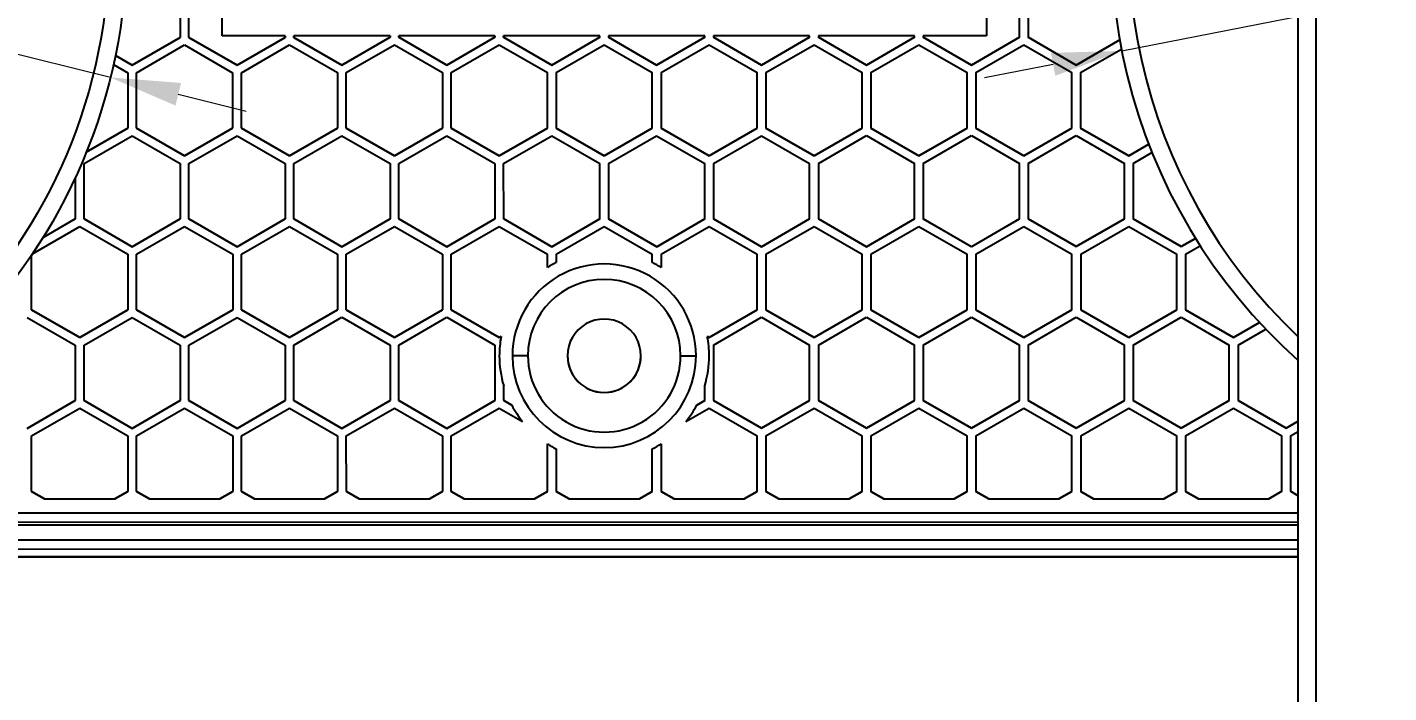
# Model space of a CAD drawing. Extents: x 4977 to 6105, y 0 to 827.
# Drawn here: x 5126.8 to 5204.7, y 291.8 to 329.8 of the extents above; entities that cross this region are included whole.
import ezdxf

# ---------------------------------------------------------------- set-up
doc = ezdxf.new("R2010")
doc.units = 0
doc.header["$LTSCALE"] = 10
doc.header["$MEASUREMENT"] = 0
doc.header["$PDMODE"] = 3
doc.header["$PDSIZE"] = -10
doc.layers.get('0').update_dxf_attribs({"linetype": 'CONTINUOUS'})
doc.layers.get('DEFPOINTS').update_dxf_attribs({"linetype": 'CONTINUOUS'})
doc.layers.add('1', color=7, linetype='CONTINUOUS')
doc.styles.add('Daelim Dimension', font='NanumGothic.ttf')
doc.dimstyles.new('DEFAULT', dxfattribs={"dimscale": 2, "dimtxt": 2, "dimasz": 2, "dimexe": 0, "dimexo": 2, "dimgap": 1, "dimtad": 1, "dimdec": 1, "dimzin": 9, "dimdsep": 46, "dimtxsty": 'Daelim Dimension', "dimcen": 0.5, "dimclrd": 252, "dimclre": 252, "dimclrt": 3, "dimadec": 1, "dimazin": 0, "dimtfac": 1, "dimtdec": 1, "dimtix": 1, "dimtmove": 0, "dimatfit": 3, "dimfxl": 0, "dimtolj": 1, "dimtzin": 1, "dimlwd": 9, "dimlwe": 9, "dimarcsym": 0})

# ---------------------------------------------------------------- blocks, each defined once
blk = doc.blocks.new('*D9')
at = {"color": 5, "lineweight": 9, "ltscale": 0.5}
for p, q in [((5220.525, 350.65), (5220.525, 211.645)), ((5100.525, 310.563), (5100.525, 211.645)), ((5104.525, 211.645), (5216.525, 211.645))]:
    blk.add_line(p, q, dxfattribs=at)
at = {"color": 5, "ltscale": 0.5}
for points in [[(5104.525, 212.311), (5104.525, 210.978), (5100.525, 211.645)], [(5216.525, 212.311), (5216.525, 210.978), (5220.525, 211.645)]]:
    blk.add_solid(points, dxfattribs=at)
at = {"layer": 'DEFPOINTS', "color": 0, "ltscale": 0.5}
for p in [(5220.525, 354.65), (5100.525, 314.563), (5220.525, 211.645)]:
    blk.add_point(p, dxfattribs=at)
at = {"color": 7, "lineweight": -3, "ltscale": 0.5, "insert": (5160.525, 219.067), "char_height": 10, "attachment_point": 5, "style": 'Daelim Dimension'}
blk.add_mtext('\\A1;120', dxfattribs=at)
blk = doc.blocks.new('*D10')
at = {"color": 5, "lineweight": 9, "ltscale": 0.5}
for p, q in [((5022.547, 353.95), (5065.579, 343.299)), ((5131.588, 326.962), (5069.462, 342.338)), ((5135.47, 326.001), (5139.353, 325.04))]:
    blk.add_line(p, q, dxfattribs=at)
at = {"color": 5, "ltscale": 0.5}
for points in [[(5065.74, 343.946), (5065.419, 342.652), (5069.462, 342.338)], [(5135.631, 326.648), (5135.31, 325.353), (5131.588, 326.962)]]:
    blk.add_solid(points, dxfattribs=at)
at = {"layer": 'DEFPOINTS', "color": 0, "ltscale": 0.5}
for p in [(5069.462, 342.338), (5131.588, 326.962)]:
    blk.add_point(p, dxfattribs=at)
at = {"color": 7, "lineweight": -3, "ltscale": 0.5, "insert": (5038.855, 357.582), "char_height": 10, "attachment_point": 5, "rotation": 346.09832, "style": 'Daelim Dimension'}
blk.add_mtext('\\A1;∅64', dxfattribs=at)
blk = doc.blocks.new('*D11')
at = {"color": 5, "lineweight": 9, "ltscale": 0.5}
for p, q in [((5300.265, 350.242), (5256.154, 341.583)), ((5189.428, 328.484), (5252.229, 340.812)), ((5185.503, 327.713), (5181.578, 326.943))]:
    blk.add_line(p, q, dxfattribs=at)
at = {"color": 5, "ltscale": 0.5}
for points in [[(5256.026, 342.237), (5256.283, 340.929), (5252.229, 340.812)], [(5185.374, 328.368), (5185.631, 327.059), (5189.428, 328.484)]]:
    blk.add_solid(points, dxfattribs=at)
at = {"layer": 'DEFPOINTS', "color": 0, "ltscale": 0.5}
for p in [(5252.229, 340.812), (5189.428, 328.484)]:
    blk.add_point(p, dxfattribs=at)
at = {"color": 7, "lineweight": -3, "ltscale": 0.5, "insert": (5284.154, 354.665), "char_height": 10, "attachment_point": 5, "rotation": 11.10626, "style": 'Daelim Dimension'}
blk.add_mtext('\\A1;∅64', dxfattribs=at)

msp = doc.modelspace()

# ---------------------------------------------------------------- linework, layer by layer
at = {"layer": '1', "color": 7, "linetype": 'Continuous', "lineweight": -3}
for p, q in [((5199.525, 266.296), (5199.525, 334.65)), ((5200.525, 334.65), (5200.525, 266.296)), ((5137.972, 329.335), (5137.971, 333.526)), ((5181.686, 333.529), (5181.686, 329.338)), ((5135.579, 332.433), (5135.579, 329.258)), ((5136.079, 329.258), (5136.079, 332.433)), ((5183.579, 329.261), (5183.579, 332.437)), ((5184.079, 332.437), (5184.079, 329.261)), ((5132.829, 327.67), (5135.579, 329.258)), ((5135.579, 329.258), (5132.829, 327.67)), ((5133.079, 327.237), (5135.829, 328.825)), ((5135.829, 328.825), (5138.579, 327.237)), ((5136.079, 329.258), (5138.829, 327.67)), ((5138.829, 327.67), (5136.079, 329.258)), ((5141.579, 329.335), (5137.972, 329.335)), ((5138.829, 327.67), (5141.579, 329.258)), ((5141.579, 329.258), (5138.829, 327.67)), ((5139.079, 327.237), (5141.829, 328.825)), ((5141.579, 329.335), (5141.579, 329.258)), ((5141.829, 328.825), (5144.579, 327.238)), ((5142.079, 329.258), (5142.079, 329.335)), ((5147.579, 329.335), (5142.079, 329.335)), ((5142.079, 329.258), (5144.829, 327.671)), ((5144.829, 327.671), (5142.079, 329.258)), ((5144.829, 327.671), (5147.579, 329.259)), ((5147.579, 329.259), (5144.829, 327.671)), ((5145.079, 327.238), (5147.829, 328.826)), ((5147.579, 329.335), (5147.579, 329.259)), ((5147.829, 328.826), (5150.579, 327.238)), ((5153.579, 329.336), (5148.079, 329.335)), ((5148.079, 329.259), (5148.079, 329.335)), ((5148.079, 329.259), (5150.829, 327.671)), ((5150.829, 327.671), (5148.079, 329.259)), ((5150.829, 327.671), (5153.579, 329.259)), ((5153.579, 329.259), (5150.829, 327.671)), ((5151.079, 327.238), (5153.829, 328.826)), ((5153.579, 329.336), (5153.579, 329.259)), ((5153.829, 328.826), (5156.579, 327.239)), ((5154.079, 329.259), (5154.079, 329.336)), ((5159.579, 329.336), (5154.079, 329.336)), ((5154.079, 329.259), (5156.827, 327.673)), ((5156.827, 327.673), (5154.079, 329.259)), ((5156.827, 327.673), (5159.579, 329.262)), ((5159.579, 329.262), (5156.827, 327.673)), ((5157.079, 327.241), (5159.827, 328.828)), ((5159.579, 329.262), (5159.579, 329.336)), ((5159.827, 328.828), (5162.579, 327.239)), ((5165.579, 329.337), (5160.079, 329.336)), ((5160.079, 329.336), (5160.079, 329.26)), ((5160.079, 329.26), (5162.829, 327.672)), ((5162.829, 327.672), (5160.079, 329.26)), ((5162.829, 327.672), (5165.579, 329.26)), ((5165.579, 329.26), (5162.829, 327.672)), ((5163.079, 327.239), (5165.829, 328.827)), ((5165.579, 329.26), (5165.579, 329.337)), ((5165.829, 328.827), (5168.579, 327.24)), ((5166.079, 329.337), (5166.079, 329.26)), ((5171.579, 329.337), (5166.079, 329.337)), ((5166.079, 329.26), (5168.829, 327.673)), ((5168.829, 327.673), (5166.079, 329.26)), ((5168.829, 327.673), (5171.579, 329.261)), ((5171.579, 329.26), (5168.829, 327.673)), ((5169.079, 327.24), (5171.829, 328.827)), ((5171.579, 329.26), (5171.579, 329.337)), ((5171.829, 328.827), (5174.579, 327.24)), ((5177.579, 329.338), (5172.079, 329.337)), ((5172.079, 329.337), (5172.079, 329.26)), ((5172.079, 329.261), (5174.829, 327.673)), ((5174.829, 327.673), (5172.079, 329.26)), ((5174.829, 327.673), (5177.579, 329.261)), ((5177.579, 329.261), (5174.829, 327.673)), ((5175.079, 327.24), (5177.829, 328.828)), ((5177.579, 329.261), (5177.579, 329.338)), ((5177.829, 328.828), (5180.579, 327.24)), ((5178.079, 329.338), (5178.079, 329.261)), ((5181.686, 329.338), (5178.079, 329.338)), ((5178.079, 329.261), (5180.829, 327.674)), ((5180.829, 327.673), (5178.079, 329.261)), ((5180.829, 327.674), (5183.579, 329.261)), ((5183.579, 329.261), (5180.829, 327.673)), ((5181.079, 327.24), (5183.829, 328.828)), ((5183.829, 328.828), (5186.579, 327.241)), ((5184.079, 329.261), (5186.829, 327.674)), ((5186.829, 327.674), (5184.079, 329.261)), ((5186.829, 327.674), (5189.312, 329.108)), ((5189.312, 329.108), (5186.829, 327.674)), ((5131.873, 328.222), (5132.829, 327.67)), ((5132.829, 327.67), (5131.873, 328.222)), ((5187.079, 327.241), (5189.408, 328.586)), ((5131.763, 327.708), (5132.579, 327.237)), ((5132.579, 327.237), (5132.579, 324.064)), ((5132.829, 327.67), (5132.829, 327.67)), ((5133.079, 324.064), (5133.079, 327.237)), ((5138.579, 327.237), (5138.579, 324.064)), ((5138.829, 327.67), (5138.829, 327.67)), ((5139.079, 324.064), (5139.079, 327.237)), ((5144.579, 327.238), (5144.579, 324.065)), ((5144.829, 327.671), (5144.829, 327.671)), ((5145.079, 324.065), (5145.079, 327.238)), ((5150.579, 327.238), (5150.579, 324.065)), ((5150.829, 327.671), (5150.829, 327.671)), ((5151.079, 324.065), (5151.079, 327.238)), ((5156.579, 324.065), (5156.579, 327.239)), ((5156.827, 327.673), (5156.827, 327.673)), ((5157.079, 327.241), (5157.079, 324.066)), ((5162.579, 324.066), (5162.579, 327.239)), ((5162.829, 327.672), (5162.829, 327.672)), ((5163.079, 327.239), (5163.079, 324.066)), ((5168.579, 324.066), (5168.579, 327.24)), ((5168.829, 327.673), (5168.829, 327.673)), ((5169.079, 327.24), (5169.079, 324.066)), ((5174.579, 324.067), (5174.579, 327.24)), ((5174.829, 327.673), (5174.829, 327.673)), ((5175.079, 327.24), (5175.079, 324.067)), ((5180.579, 324.067), (5180.579, 327.24)), ((5180.829, 327.673), (5180.829, 327.674)), ((5181.079, 327.24), (5181.079, 324.067)), ((5186.579, 324.068), (5186.579, 327.241)), ((5186.829, 327.674), (5186.829, 327.674)), ((5187.079, 327.241), (5187.079, 324.068)), ((5130.208, 322.694), (5132.579, 324.064)), ((5132.579, 324.064), (5130.208, 322.694)), ((5133.079, 324.064), (5135.829, 322.476)), ((5135.829, 322.476), (5133.079, 324.064)), ((5135.829, 322.476), (5138.579, 324.064)), ((5138.579, 324.064), (5135.829, 322.476)), ((5139.079, 324.064), (5141.829, 322.477)), ((5141.829, 322.477), (5139.079, 324.064)), ((5141.829, 322.477), (5144.579, 324.065)), ((5144.579, 324.065), (5141.829, 322.477)), ((5145.079, 324.065), (5147.829, 322.477)), ((5147.829, 322.477), (5145.079, 324.065)), ((5147.829, 322.477), (5150.579, 324.065)), ((5150.579, 324.065), (5147.829, 322.477)), ((5151.079, 324.065), (5153.829, 322.478)), ((5153.829, 322.478), (5151.079, 324.065)), ((5153.829, 322.478), (5156.579, 324.066)), ((5156.579, 324.065), (5153.829, 322.478)), ((5157.079, 324.066), (5159.829, 322.478)), ((5159.829, 322.478), (5157.079, 324.066)), ((5159.829, 322.478), (5162.579, 324.066)), ((5162.579, 324.066), (5159.829, 322.478)), ((5163.079, 324.066), (5165.829, 322.479)), ((5165.829, 322.478), (5163.079, 324.066)), ((5165.829, 322.479), (5168.579, 324.066)), ((5168.579, 324.066), (5165.829, 322.478)), ((5169.079, 324.066), (5171.829, 322.479)), ((5171.829, 322.479), (5169.079, 324.066)), ((5171.829, 322.479), (5174.579, 324.067)), ((5174.579, 324.067), (5171.829, 322.479)), ((5175.079, 324.067), (5177.829, 322.479)), ((5177.829, 322.479), (5175.079, 324.067)), ((5177.829, 322.479), (5180.579, 324.067)), ((5180.579, 324.067), (5177.829, 322.479)), ((5181.079, 324.067), (5183.829, 322.48)), ((5183.829, 322.48), (5181.079, 324.067)), ((5183.829, 322.48), (5186.579, 324.068)), ((5186.579, 324.068), (5183.829, 322.48)), ((5187.079, 324.068), (5189.829, 322.48)), ((5189.829, 322.48), (5187.079, 324.068)), ((5130.079, 322.043), (5132.829, 323.631)), ((5132.829, 323.631), (5135.579, 322.043)), ((5136.079, 322.043), (5138.829, 323.631)), ((5138.829, 323.631), (5141.579, 322.044)), ((5142.079, 322.044), (5144.829, 323.632)), ((5144.829, 323.632), (5147.579, 322.044)), ((5148.079, 322.044), (5150.829, 323.632)), ((5150.829, 323.632), (5153.579, 322.045)), ((5154.079, 322.045), (5156.829, 323.633)), ((5156.829, 323.633), (5159.579, 322.045)), ((5160.079, 322.045), (5162.829, 323.633)), ((5162.829, 323.633), (5165.579, 322.045)), ((5166.079, 322.045), (5168.829, 323.633)), ((5168.829, 323.633), (5171.579, 322.046)), ((5172.079, 322.046), (5174.829, 323.634)), ((5174.829, 323.634), (5177.579, 322.046)), ((5178.079, 322.046), (5180.829, 323.634)), ((5180.829, 323.634), (5183.579, 322.047)), ((5184.079, 322.047), (5186.829, 323.635)), ((5186.829, 323.635), (5189.579, 322.047)), ((5135.829, 322.476), (5135.829, 322.476)), ((5141.829, 322.477), (5141.829, 322.477)), ((5147.829, 322.477), (5147.829, 322.477)), ((5153.829, 322.478), (5153.829, 322.478)), ((5159.829, 322.478), (5159.829, 322.478)), ((5165.829, 322.478), (5165.829, 322.479)), ((5171.829, 322.479), (5171.829, 322.479)), ((5177.829, 322.479), (5177.829, 322.479)), ((5183.829, 322.48), (5183.829, 322.48)), ((5189.829, 322.48), (5190.97, 323.139)), ((5190.97, 323.139), (5189.829, 322.48)), ((5189.829, 322.48), (5189.829, 322.48)), ((5190.079, 322.047), (5191.155, 322.669)), ((5130.08, 318.867), (5130.079, 322.043)), ((5135.579, 322.043), (5135.58, 318.868)), ((5136.08, 318.868), (5136.079, 322.043)), ((5141.579, 322.044), (5141.58, 318.868)), ((5142.08, 318.868), (5142.079, 322.044)), ((5147.579, 322.044), (5147.58, 318.869)), ((5148.08, 318.869), (5148.079, 322.044)), ((5153.579, 322.045), (5153.58, 318.869)), ((5154.08, 318.869), (5154.079, 322.045)), ((5159.58, 318.872), (5159.579, 322.045)), ((5160.079, 322.045), (5160.08, 318.87)), ((5165.58, 318.87), (5165.579, 322.045)), ((5166.079, 322.045), (5166.08, 318.87)), ((5171.58, 318.87), (5171.579, 322.046)), ((5172.079, 322.046), (5172.08, 318.87)), ((5177.58, 318.871), (5177.579, 322.046)), ((5178.079, 322.046), (5178.08, 318.871)), ((5183.58, 318.871), (5183.579, 322.047)), ((5184.079, 322.047), (5184.08, 318.871)), ((5189.58, 318.872), (5189.579, 322.047)), ((5190.079, 322.047), (5190.08, 318.872)), ((5129.579, 321.239), (5129.58, 318.867)), ((5129.58, 318.867), (5127.728, 317.798)), ((5127.729, 317.799), (5129.58, 318.867)), ((5130.08, 318.867), (5132.83, 317.28)), ((5132.83, 317.28), (5130.08, 318.867)), ((5132.83, 317.28), (5135.58, 318.868)), ((5135.58, 318.868), (5132.83, 317.28)), ((5136.08, 318.868), (5138.83, 317.28)), ((5138.83, 317.28), (5136.08, 318.868)), ((5138.83, 317.28), (5141.58, 318.868)), ((5141.58, 318.868), (5138.83, 317.28)), ((5142.08, 318.868), (5144.83, 317.281)), ((5144.83, 317.281), (5142.08, 318.868)), ((5144.83, 317.281), (5147.58, 318.869)), ((5147.58, 318.869), (5144.83, 317.281)), ((5148.08, 318.869), (5150.83, 317.281)), ((5150.83, 317.281), (5148.08, 318.869)), ((5150.83, 317.281), (5153.58, 318.869)), ((5153.58, 318.869), (5150.83, 317.281)), ((5154.08, 318.869), (5156.828, 317.283)), ((5156.828, 317.283), (5154.08, 318.869)), ((5156.828, 317.283), (5159.58, 318.872)), ((5159.58, 318.872), (5156.828, 317.283)), ((5160.08, 318.87), (5162.83, 317.282)), ((5162.83, 317.282), (5160.08, 318.87)), ((5162.83, 317.282), (5165.58, 318.87)), ((5165.58, 318.87), (5162.83, 317.282)), ((5166.08, 318.87), (5168.83, 317.283)), ((5168.83, 317.283), (5166.08, 318.87)), ((5168.83, 317.283), (5171.58, 318.871)), ((5171.58, 318.87), (5168.83, 317.283)), ((5172.08, 318.871), (5174.83, 317.283)), ((5174.83, 317.283), (5172.08, 318.87)), ((5174.83, 317.283), (5177.58, 318.871)), ((5177.58, 318.871), (5174.83, 317.283)), ((5178.08, 318.871), (5180.83, 317.284)), ((5180.83, 317.283), (5178.08, 318.871)), ((5180.83, 317.284), (5183.58, 318.871)), ((5183.58, 318.871), (5180.83, 317.283)), ((5184.08, 318.871), (5186.83, 317.284)), ((5186.83, 317.284), (5184.08, 318.871)), ((5186.83, 317.284), (5189.58, 318.872)), ((5189.58, 318.872), (5186.83, 317.284)), ((5190.08, 318.872), (5192.83, 317.284)), ((5192.83, 317.284), (5190.08, 318.872)), ((5127.137, 316.88), (5129.83, 318.434)), ((5129.83, 318.434), (5132.58, 316.847)), ((5133.08, 316.847), (5135.83, 318.435)), ((5135.83, 318.435), (5138.58, 316.847)), ((5139.08, 316.847), (5141.83, 318.435)), ((5141.83, 318.435), (5144.58, 316.848)), ((5145.08, 316.848), (5147.83, 318.436)), ((5147.83, 318.436), (5150.58, 316.848)), ((5151.08, 316.848), (5153.83, 318.436)), ((5153.83, 318.436), (5156.58, 316.849)), ((5157.08, 316.851), (5159.828, 318.438)), ((5159.828, 318.438), (5162.58, 316.849)), ((5163.08, 316.849), (5165.83, 318.437)), ((5165.83, 318.437), (5168.58, 316.85)), ((5169.08, 316.85), (5171.83, 318.437)), ((5171.83, 318.437), (5174.58, 316.85)), ((5175.08, 316.85), (5177.83, 318.438)), ((5177.83, 318.438), (5180.58, 316.85)), ((5181.08, 316.85), (5183.83, 318.438)), ((5183.83, 318.438), (5186.58, 316.851)), ((5187.08, 316.851), (5189.83, 318.439)), ((5189.83, 318.439), (5192.58, 316.851)), ((5192.83, 317.284), (5193.649, 317.758)), ((5193.649, 317.758), (5192.83, 317.284)), ((5132.83, 317.28), (5132.83, 317.28)), ((5138.83, 317.28), (5138.83, 317.28)), ((5144.83, 317.281), (5144.83, 317.281)), ((5150.83, 317.281), (5150.83, 317.281)), ((5156.828, 317.283), (5156.828, 317.283)), ((5162.83, 317.282), (5162.83, 317.282)), ((5168.83, 317.283), (5168.83, 317.283)), ((5174.83, 317.283), (5174.83, 317.283)), ((5180.83, 317.283), (5180.83, 317.284)), ((5186.83, 317.284), (5186.83, 317.284)), ((5192.83, 317.284), (5192.83, 317.284)), ((5193.08, 316.851), (5193.917, 317.335)), ((5127.08, 313.673), (5127.08, 316.794)), ((5132.58, 316.847), (5132.58, 313.674)), ((5133.08, 313.674), (5133.08, 316.847)), ((5138.58, 316.847), (5138.58, 313.674)), ((5139.08, 313.674), (5139.08, 316.847)), ((5144.58, 316.848), (5144.58, 313.675)), ((5145.08, 313.675), (5145.08, 316.848)), ((5150.58, 316.848), (5150.58, 313.675)), ((5151.08, 313.675), (5151.08, 316.848)), ((5156.58, 316.087), (5156.58, 316.849)), ((5157.08, 316.851), (5157.08, 316.376)), ((5162.58, 316.376), (5162.58, 316.849)), ((5163.08, 316.849), (5163.08, 316.087)), ((5168.58, 313.676), (5168.58, 316.85)), ((5169.08, 316.85), (5169.08, 313.676)), ((5174.58, 313.677), (5174.58, 316.85)), ((5175.08, 316.85), (5175.08, 313.677)), ((5180.58, 313.677), (5180.58, 316.85)), ((5181.08, 316.85), (5181.08, 313.677)), ((5186.58, 313.678), (5186.58, 316.851)), ((5187.08, 316.851), (5187.08, 313.678)), ((5192.58, 313.678), (5192.58, 316.851)), ((5193.08, 316.851), (5193.08, 313.678)), ((5126.83, 313.24), (5129.58, 311.653)), ((5127.08, 313.673), (5129.83, 312.086)), ((5129.83, 312.086), (5127.08, 313.673)), ((5129.83, 312.086), (5132.58, 313.674)), ((5132.58, 313.674), (5129.83, 312.086)), ((5130.08, 311.653), (5132.83, 313.241)), ((5132.83, 313.241), (5135.58, 311.653)), ((5133.08, 313.674), (5135.83, 312.086)), ((5135.83, 312.086), (5133.08, 313.674)), ((5135.83, 312.086), (5138.58, 313.674)), ((5138.58, 313.674), (5135.83, 312.086)), ((5136.08, 311.653), (5138.83, 313.241)), ((5138.83, 313.241), (5141.58, 311.654)), ((5139.08, 313.674), (5141.83, 312.087)), ((5141.83, 312.087), (5139.08, 313.674)), ((5141.83, 312.087), (5144.58, 313.675)), ((5144.58, 313.675), (5141.83, 312.087)), ((5142.08, 311.654), (5144.83, 313.242)), ((5144.83, 313.242), (5147.58, 311.654)), ((5145.08, 313.675), (5147.83, 312.087)), ((5147.83, 312.087), (5145.08, 313.675)), ((5147.83, 312.087), (5150.58, 313.675)), ((5150.58, 313.675), (5147.83, 312.087)), ((5148.08, 311.654), (5150.83, 313.242)), ((5150.83, 313.242), (5153.58, 311.655)), ((5151.08, 313.675), (5153.83, 312.088)), ((5153.83, 312.088), (5151.08, 313.675)), ((5165.83, 312.089), (5168.58, 313.676)), ((5168.58, 313.676), (5165.83, 312.088)), ((5166.08, 311.655), (5168.83, 313.243)), ((5168.83, 313.243), (5171.58, 311.656)), ((5169.08, 313.676), (5171.83, 312.089)), ((5171.83, 312.089), (5169.08, 313.676)), ((5171.83, 312.089), (5174.58, 313.677)), ((5174.58, 313.677), (5171.83, 312.089)), ((5172.08, 311.656), (5174.83, 313.244)), ((5174.83, 313.244), (5177.58, 311.656)), ((5175.08, 313.677), (5177.83, 312.089)), ((5177.83, 312.089), (5175.08, 313.677)), ((5177.83, 312.089), (5180.58, 313.677)), ((5180.58, 313.677), (5177.83, 312.089)), ((5178.08, 311.656), (5180.83, 313.244)), ((5180.83, 313.244), (5183.58, 311.657)), ((5181.08, 313.677), (5183.83, 312.09)), ((5183.83, 312.09), (5181.08, 313.677)), ((5183.83, 312.09), (5186.58, 313.678)), ((5186.58, 313.678), (5183.83, 312.09)), ((5184.08, 311.657), (5186.83, 313.245)), ((5186.83, 313.245), (5189.58, 311.657)), ((5187.08, 313.678), (5189.83, 312.09)), ((5189.83, 312.09), (5187.08, 313.678)), ((5189.83, 312.09), (5192.58, 313.678)), ((5192.58, 313.678), (5189.83, 312.09)), ((5190.08, 311.657), (5192.83, 313.245)), ((5192.83, 313.245), (5195.58, 311.658)), ((5193.08, 313.678), (5195.83, 312.091)), ((5195.83, 312.091), (5193.08, 313.678)), ((5195.83, 312.091), (5197.312, 312.946)), ((5197.312, 312.946), (5195.83, 312.091)), ((5196.08, 311.658), (5197.663, 312.572)), ((5129.58, 311.653), (5129.58, 308.477)), ((5129.83, 312.086), (5129.83, 312.086)), ((5130.08, 308.477), (5130.08, 311.653)), ((5135.58, 311.653), (5135.58, 308.478)), ((5135.83, 312.086), (5135.83, 312.086)), ((5136.08, 308.478), (5136.08, 311.653)), ((5141.58, 311.654), (5141.58, 308.478)), ((5141.83, 312.087), (5141.83, 312.087)), ((5142.08, 308.478), (5142.08, 311.654)), ((5147.58, 311.654), (5147.58, 308.479)), ((5147.83, 312.087), (5147.83, 312.087)), ((5148.08, 308.479), (5148.08, 311.654)), ((5153.58, 311.655), (5153.58, 308.479)), ((5153.83, 312.088), (5153.932, 312.147)), ((5153.932, 312.147), (5153.83, 312.088)), ((5153.83, 312.088), (5153.83, 312.088)), ((5153.932, 312.147), (5153.932, 312.147)), ((5165.728, 312.148), (5165.83, 312.089)), ((5165.728, 312.148), (5165.728, 312.148)), ((5165.83, 312.088), (5165.728, 312.148)), ((5165.83, 312.088), (5165.83, 312.089)), ((5166.08, 311.655), (5166.08, 308.48)), ((5171.58, 308.48), (5171.58, 311.656)), ((5171.83, 312.089), (5171.83, 312.089)), ((5172.08, 311.656), (5172.08, 308.48)), ((5177.58, 308.481), (5177.58, 311.656)), ((5177.83, 312.089), (5177.83, 312.089)), ((5178.08, 311.656), (5178.08, 308.481)), ((5183.58, 308.481), (5183.58, 311.657)), ((5183.83, 312.09), (5183.83, 312.09)), ((5184.08, 311.657), (5184.08, 308.481)), ((5189.58, 308.482), (5189.58, 311.657)), ((5189.83, 312.09), (5189.83, 312.09)), ((5190.08, 311.657), (5190.08, 308.482)), ((5195.58, 308.482), (5195.58, 311.658)), ((5195.83, 312.091), (5195.83, 312.091)), ((5196.08, 311.658), (5196.08, 308.482)), ((5155.462, 311.044), (5154.58, 311.043)), ((5164.199, 311.045), (5165.08, 311.044)), ((5154.08, 309.329), (5154.08, 309.329)), ((5154.08, 308.479), (5154.08, 309.329)), ((5165.58, 309.33), (5165.58, 309.33)), ((5165.58, 308.48), (5165.58, 309.33)), ((5126.83, 306.889), (5129.58, 308.477)), ((5129.58, 308.477), (5126.83, 306.889)), ((5130.08, 308.477), (5132.83, 306.89)), ((5132.83, 306.89), (5130.08, 308.477)), ((5132.83, 306.89), (5135.58, 308.478)), ((5135.58, 308.478), (5132.83, 306.89)), ((5136.08, 308.478), (5138.83, 306.89)), ((5138.83, 306.89), (5136.08, 308.478)), ((5138.83, 306.89), (5141.58, 308.478)), ((5141.58, 308.478), (5138.83, 306.89)), ((5142.08, 308.478), (5144.83, 306.891)), ((5144.83, 306.891), (5142.08, 308.478)), ((5144.83, 306.891), (5147.58, 308.479)), ((5147.58, 308.479), (5144.83, 306.891)), ((5148.08, 308.479), (5150.83, 306.891)), ((5150.83, 306.891), (5148.08, 308.479)), ((5150.83, 306.891), (5153.58, 308.479)), ((5153.58, 308.479), (5150.83, 306.891)), ((5154.08, 308.479), (5154.539, 308.214)), ((5154.539, 308.214), (5154.08, 308.479)), ((5165.122, 308.215), (5165.58, 308.48)), ((5165.58, 308.48), (5165.122, 308.215)), ((5166.08, 308.48), (5168.83, 306.893)), ((5168.83, 306.893), (5166.08, 308.48)), ((5168.83, 306.893), (5171.58, 308.481)), ((5171.58, 308.48), (5168.83, 306.893)), ((5172.08, 308.481), (5174.83, 306.893)), ((5174.83, 306.893), (5172.08, 308.48)), ((5174.83, 306.893), (5177.58, 308.481)), ((5177.58, 308.481), (5174.83, 306.893)), ((5178.08, 308.481), (5180.83, 306.894)), ((5180.83, 306.893), (5178.08, 308.481)), ((5180.83, 306.894), (5183.58, 308.481)), ((5183.58, 308.481), (5180.83, 306.893)), ((5184.08, 308.481), (5186.83, 306.894)), ((5186.83, 306.894), (5184.08, 308.481)), ((5186.83, 306.894), (5189.58, 308.482)), ((5189.58, 308.482), (5186.83, 306.894)), ((5190.08, 308.482), (5192.83, 306.894)), ((5192.83, 306.894), (5190.08, 308.482)), ((5192.83, 306.894), (5195.58, 308.482)), ((5195.58, 308.482), (5192.83, 306.894)), ((5196.08, 308.482), (5198.83, 306.895)), ((5198.83, 306.895), (5196.08, 308.482)), ((5127.08, 306.456), (5129.83, 308.044)), ((5129.83, 308.044), (5132.58, 306.457)), ((5133.08, 306.457), (5135.83, 308.045)), ((5135.83, 308.045), (5138.58, 306.457)), ((5139.08, 306.457), (5141.83, 308.045)), ((5141.83, 308.045), (5144.58, 306.458)), ((5145.08, 306.458), (5147.83, 308.046)), ((5147.83, 308.046), (5150.58, 306.458)), ((5151.08, 306.458), (5153.83, 308.046)), ((5153.83, 308.046), (5155.157, 307.28)), ((5154.539, 308.214), (5154.539, 308.214)), ((5164.504, 307.281), (5165.83, 308.047)), ((5165.122, 308.215), (5165.122, 308.215)), ((5165.83, 308.047), (5168.58, 306.46)), ((5169.08, 306.46), (5171.83, 308.047)), ((5171.83, 308.047), (5174.58, 306.46)), ((5175.08, 306.46), (5177.83, 308.048)), ((5177.83, 308.048), (5180.58, 306.46)), ((5181.08, 306.46), (5183.83, 308.048)), ((5183.83, 308.048), (5186.58, 306.461)), ((5187.08, 306.461), (5189.83, 308.049)), ((5189.83, 308.049), (5192.58, 306.461)), ((5193.08, 306.461), (5195.83, 308.049)), ((5195.83, 308.049), (5198.58, 306.462)), ((5132.83, 306.89), (5132.83, 306.89)), ((5138.83, 306.89), (5138.83, 306.89)), ((5144.83, 306.891), (5144.83, 306.891)), ((5150.83, 306.891), (5150.83, 306.891)), ((5155.157, 307.28), (5155.157, 307.28)), ((5164.504, 307.281), (5164.504, 307.281)), ((5168.83, 306.893), (5168.83, 306.893)), ((5174.83, 306.893), (5174.83, 306.893)), ((5180.83, 306.893), (5180.83, 306.894)), ((5186.83, 306.894), (5186.83, 306.894)), ((5192.83, 306.894), (5192.83, 306.894)), ((5198.83, 306.895), (5199.525, 307.296)), ((5199.525, 307.296), (5198.83, 306.895)), ((5198.83, 306.895), (5198.83, 306.895)), ((5127.081, 303.283), (5127.08, 306.456)), ((5132.58, 306.457), (5132.581, 303.284)), ((5133.081, 303.284), (5133.08, 306.457)), ((5138.58, 306.457), (5138.581, 303.284)), ((5139.081, 303.284), (5139.08, 306.457)), ((5144.58, 306.458), (5144.581, 303.285)), ((5145.081, 303.285), (5145.08, 306.458)), ((5150.58, 306.458), (5150.581, 303.285)), ((5151.081, 303.285), (5151.08, 306.458)), ((5168.581, 303.286), (5168.58, 306.46)), ((5169.08, 306.46), (5169.081, 303.286)), ((5174.581, 303.287), (5174.58, 306.46)), ((5175.08, 306.46), (5175.081, 303.287)), ((5180.581, 303.287), (5180.58, 306.46)), ((5181.08, 306.46), (5181.081, 303.287)), ((5186.581, 303.288), (5186.58, 306.461)), ((5187.08, 306.461), (5187.081, 303.288)), ((5192.581, 303.288), (5192.58, 306.461)), ((5193.08, 306.461), (5193.081, 303.288)), ((5198.581, 303.289), (5198.58, 306.462)), ((5199.08, 306.462), (5199.525, 306.718)), ((5199.08, 306.462), (5199.081, 303.289)), ((5156.581, 306), (5156.581, 306)), ((5156.581, 303.285), (5156.581, 306)), ((5157.081, 305.711), (5157.081, 305.711)), ((5157.081, 305.711), (5157.081, 303.286)), ((5162.581, 305.711), (5162.581, 305.711)), ((5162.581, 303.286), (5162.581, 305.711)), ((5163.081, 306), (5163.081, 306)), ((5163.081, 306), (5163.081, 303.286)), ((5127.081, 303.283), (5127.823, 302.855)), ((5127.823, 302.855), (5127.081, 303.283)), ((5131.839, 302.855), (5132.581, 303.284)), ((5132.581, 303.284), (5131.839, 302.855)), ((5133.081, 303.284), (5133.823, 302.855)), ((5133.823, 302.855), (5133.081, 303.284)), ((5137.839, 302.856), (5138.581, 303.284)), ((5138.581, 303.284), (5137.839, 302.856)), ((5139.081, 303.284), (5139.823, 302.856)), ((5139.823, 302.856), (5139.081, 303.284)), ((5143.839, 302.856), (5144.581, 303.285)), ((5144.581, 303.285), (5143.839, 302.856)), ((5145.081, 303.285), (5145.823, 302.856)), ((5145.823, 302.856), (5145.081, 303.285)), ((5149.839, 302.857), (5150.581, 303.285)), ((5150.581, 303.285), (5149.839, 302.856)), ((5151.081, 303.285), (5151.823, 302.857)), ((5151.823, 302.857), (5151.081, 303.285)), ((5155.839, 302.857), (5156.581, 303.286)), ((5156.581, 303.285), (5155.839, 302.857)), ((5157.081, 303.286), (5157.823, 302.857)), ((5157.823, 302.857), (5157.081, 303.286)), ((5161.839, 302.857), (5162.581, 303.286)), ((5162.581, 303.286), (5161.839, 302.857)), ((5163.081, 303.286), (5163.823, 302.858)), ((5163.823, 302.858), (5163.081, 303.286)), ((5167.839, 302.858), (5168.581, 303.286)), ((5168.581, 303.286), (5167.839, 302.858)), ((5169.081, 303.286), (5169.823, 302.858)), ((5169.823, 302.858), (5169.081, 303.286)), ((5173.839, 302.858), (5174.581, 303.287)), ((5174.581, 303.287), (5173.839, 302.858)), ((5175.081, 303.287), (5175.823, 302.858)), ((5175.823, 302.858), (5175.081, 303.287)), ((5179.839, 302.859), (5180.581, 303.287)), ((5180.581, 303.287), (5179.839, 302.859)), ((5181.081, 303.287), (5181.823, 302.859)), ((5181.823, 302.859), (5181.081, 303.287)), ((5185.839, 302.859), (5186.581, 303.288)), ((5186.581, 303.288), (5185.839, 302.859)), ((5187.081, 303.288), (5187.823, 302.859)), ((5187.823, 302.859), (5187.081, 303.288)), ((5191.839, 302.86), (5192.581, 303.288)), ((5192.581, 303.288), (5191.839, 302.86)), ((5193.081, 303.288), (5193.823, 302.86)), ((5193.823, 302.86), (5193.081, 303.288)), ((5197.839, 302.86), (5198.581, 303.289)), ((5198.581, 303.289), (5197.839, 302.86)), ((5199.081, 303.289), (5199.525, 303.032)), ((5199.525, 303.032), (5199.081, 303.289)), ((5127.823, 302.855), (5131.839, 302.855)), ((5127.823, 302.855), (5127.823, 302.855)), ((5127.823, 302.855), (5131.839, 302.855)), ((5131.839, 302.855), (5131.839, 302.855)), ((5133.823, 302.855), (5137.839, 302.856)), ((5133.823, 302.855), (5137.839, 302.856)), ((5133.823, 302.855), (5133.823, 302.855)), ((5137.839, 302.856), (5137.839, 302.856)), ((5139.823, 302.856), (5143.839, 302.856)), ((5139.823, 302.856), (5139.823, 302.856)), ((5139.823, 302.856), (5143.839, 302.856)), ((5143.839, 302.856), (5143.839, 302.856)), ((5145.823, 302.856), (5149.839, 302.857)), ((5145.823, 302.856), (5145.823, 302.856)), ((5145.823, 302.856), (5149.839, 302.856)), ((5149.839, 302.856), (5149.839, 302.857)), ((5151.823, 302.857), (5155.839, 302.857)), ((5151.823, 302.857), (5151.823, 302.857)), ((5151.823, 302.857), (5155.839, 302.857)), ((5155.839, 302.857), (5155.839, 302.857)), ((5157.823, 302.857), (5161.839, 302.857)), ((5157.823, 302.857), (5157.823, 302.857)), ((5157.823, 302.857), (5161.839, 302.857)), ((5161.839, 302.857), (5161.839, 302.857)), ((5163.823, 302.858), (5167.839, 302.858)), ((5163.823, 302.858), (5163.823, 302.858)), ((5163.823, 302.858), (5167.839, 302.858)), ((5167.839, 302.858), (5167.839, 302.858)), ((5169.823, 302.858), (5173.839, 302.858)), ((5169.823, 302.858), (5169.823, 302.858)), ((5169.823, 302.858), (5173.839, 302.858)), ((5173.839, 302.858), (5173.839, 302.858)), ((5175.823, 302.858), (5179.839, 302.859)), ((5175.823, 302.858), (5179.839, 302.859)), ((5175.823, 302.858), (5175.823, 302.858)), ((5179.839, 302.859), (5179.839, 302.859)), ((5181.823, 302.859), (5185.839, 302.859)), ((5181.823, 302.859), (5181.823, 302.859)), ((5181.823, 302.859), (5185.839, 302.859)), ((5185.839, 302.859), (5185.839, 302.859)), ((5187.823, 302.859), (5191.839, 302.86)), ((5187.823, 302.859), (5191.839, 302.86)), ((5187.823, 302.859), (5187.823, 302.859)), ((5191.839, 302.86), (5191.839, 302.86)), ((5193.823, 302.86), (5197.839, 302.86)), ((5193.823, 302.86), (5193.823, 302.86)), ((5193.823, 302.86), (5197.839, 302.86)), ((5197.839, 302.86), (5197.839, 302.86)), ((5199.523, 302.037), (5071.318, 302.028)), ((5071.318, 301.529), (5199.523, 301.539)), ((5199.523, 301.361), (5071.318, 301.351)), ((5199.523, 300.492), (5071.275, 300.482)), ((5071.275, 299.983), (5199.524, 299.992)), ((5070.829, 299.541), (5199.524, 299.55)), ((5199.523, 299.545), (5070.836, 299.536))]:
    msp.add_line(p, q, dxfattribs=at)
for radius in [32, 31]:
    msp.add_circle((5100.525, 334.65), radius, dxfattribs=at)
for radius, end in [(32, 228.2625), (31, 226.59187)]:
    msp.add_arc((5220.828, 334.648), radius, 90, end, dxfattribs=at)
for centre, major_axis, start_param, end_param in [((5159.83, 311.044), (-5.25, 0), 3.141667, 6.28326), ((5159.83, 311.043), (-6, 0), 5.188583, 5.284882), ((5159.83, 311.043), (-6, 0), 4.140045, 4.236344), ((5159.83, 311.044), (4.368, 0), 0.000075, 3.141667), ((5159.83, 311.044), (-2.1, 0), 3.141667, 6.28326), ((5159.83, 311.043), (-6, 0), 6.098259, 6.28326), ((5159.83, 311.043), (-6, 0), 3.141667, 3.326668), ((5159.83, 311.044), (6, 0), 3.141667, 3.431354), ((5159.83, 311.043), (-6, 0), 0.000075, 0.289761), ((5159.83, 311.044), (-5.25, 0), 0.000075, 3.141667), ((5159.83, 311.044), (4.368, 0), 3.141667, 6.28326), ((5159.83, 311.045), (2.1, 0), 3.141667, 6.28326), ((5159.83, 311.044), (-2.1, 0), 0.000075, 3.141667), ((5159.83, 311.044), (6, 0), 5.993573, 6.28326), ((5159.83, 311.043), (-6, 0), 2.85198, 3.141667), ((5159.83, 311.044), (6, 0), 3.632591, 3.819515), ((5159.83, 311.043), (-6, 0), 0.490999, 0.677922), ((5159.83, 311.044), (6, 0), 5.605412, 5.792336), ((5159.83, 311.043), (-6, 0), 2.46382, 2.650743), ((5159.83, 311.044), (6, 0), 4.140045, 4.236344), ((5159.83, 311.043), (-6, 0), 0.998452, 1.094752), ((5159.83, 311.044), (6, 0), 5.188583, 5.284882), ((5159.83, 311.043), (-6, 0), 2.04699, 2.143289)]:
    msp.add_ellipse(centre, major_axis=major_axis, ratio=1, start_param=start_param, end_param=end_param, dxfattribs=at)

# ---------------------------------------------------------------- dimensions: what is measured, and where the dimension line sits
at = {"color": 5, "lineweight": -3, "ltscale": 0.5}
for p1, p2, picture, middle in [((5131.588, 326.962), (5069.462, 342.338), '*D10', (5037.067, 350.356)), ((5189.428, 328.484), (5252.229, 340.812), '*D11', (5285.587, 347.361))]:
    dim = msp.add_diameter_dim_2p(p1=p1, p2=p2, dimstyle='DEFAULT', override={"dimtxt": 5, "dimclrd": 5, "dimclre": 5, "dimclrt": 7}, dxfattribs=at)
    dim.commit()
    dim.dimension.update_dxf_attribs({"geometry": picture, "text_midpoint": middle, "dimtype": 163})
dim = msp.add_linear_dim(base=(5220.525, 211.645), p1=(5100.525, 314.563), p2=(5220.525, 354.65), dimstyle='DEFAULT', override={"dimtxt": 5, "dimclrd": 5, "dimclre": 5, "dimclrt": 7}, dxfattribs=at)
dim.commit()
dim.dimension.update_dxf_attribs({"geometry": '*D9', "text_midpoint": (5160.525, 219.067)})

doc.saveas('drawing.dxf')
